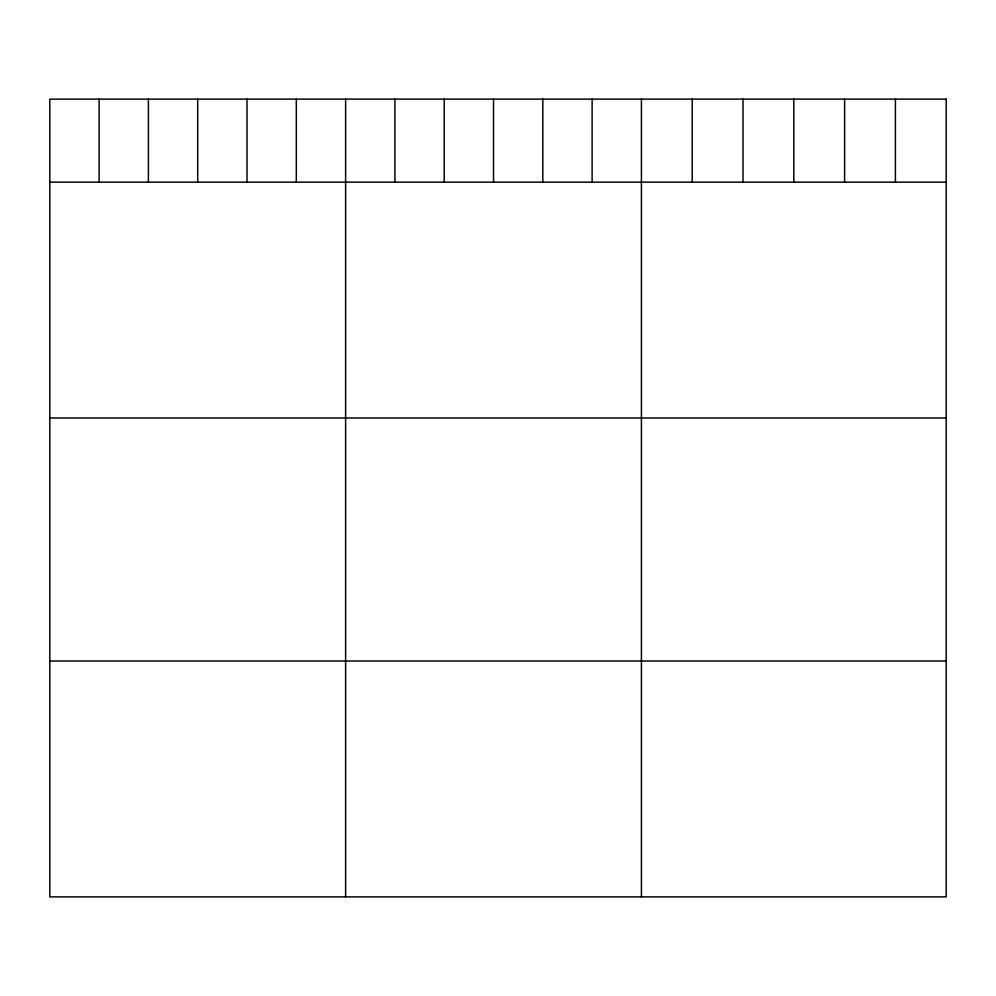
<?xml version="1.0" encoding="UTF-8"?>
<svg xmlns="http://www.w3.org/2000/svg" width="996" height="996" viewBox="0 0 996 996"><rect width="100%" height="100%" fill="white"/><g stroke="black" fill="none" stroke-linecap="round" stroke-linejoin="round"><path stroke-width="1.49" d="M49.8 182.144L946.2 182.144M49.8 417.996L946.2 417.996M49.8 661.008L946.2 661.008M895.404 99.127L895.404 182.144M844.608 99.127L844.608 182.144M793.812 99.127L793.812 182.144M743.016 99.127L743.016 182.144M692.22 99.127L692.22 182.144M641.424 99.127L641.424 896.873M592.122 99.127L592.122 182.144M542.82 99.127L542.82 182.144M493.518 99.127L493.518 182.144M444.216 99.127L444.216 182.144M394.914 99.127L394.914 182.144M345.612 99.127L345.612 896.873M296.31 99.127L296.31 182.144M247.008 99.127L247.008 182.144M197.706 99.127L197.706 182.144M148.404 99.127L148.404 182.144M99.102 99.127L99.102 182.144M946.2 99.127L49.8 99.127L49.8 896.873L946.2 896.873L946.2 99.127"/></g></svg>
